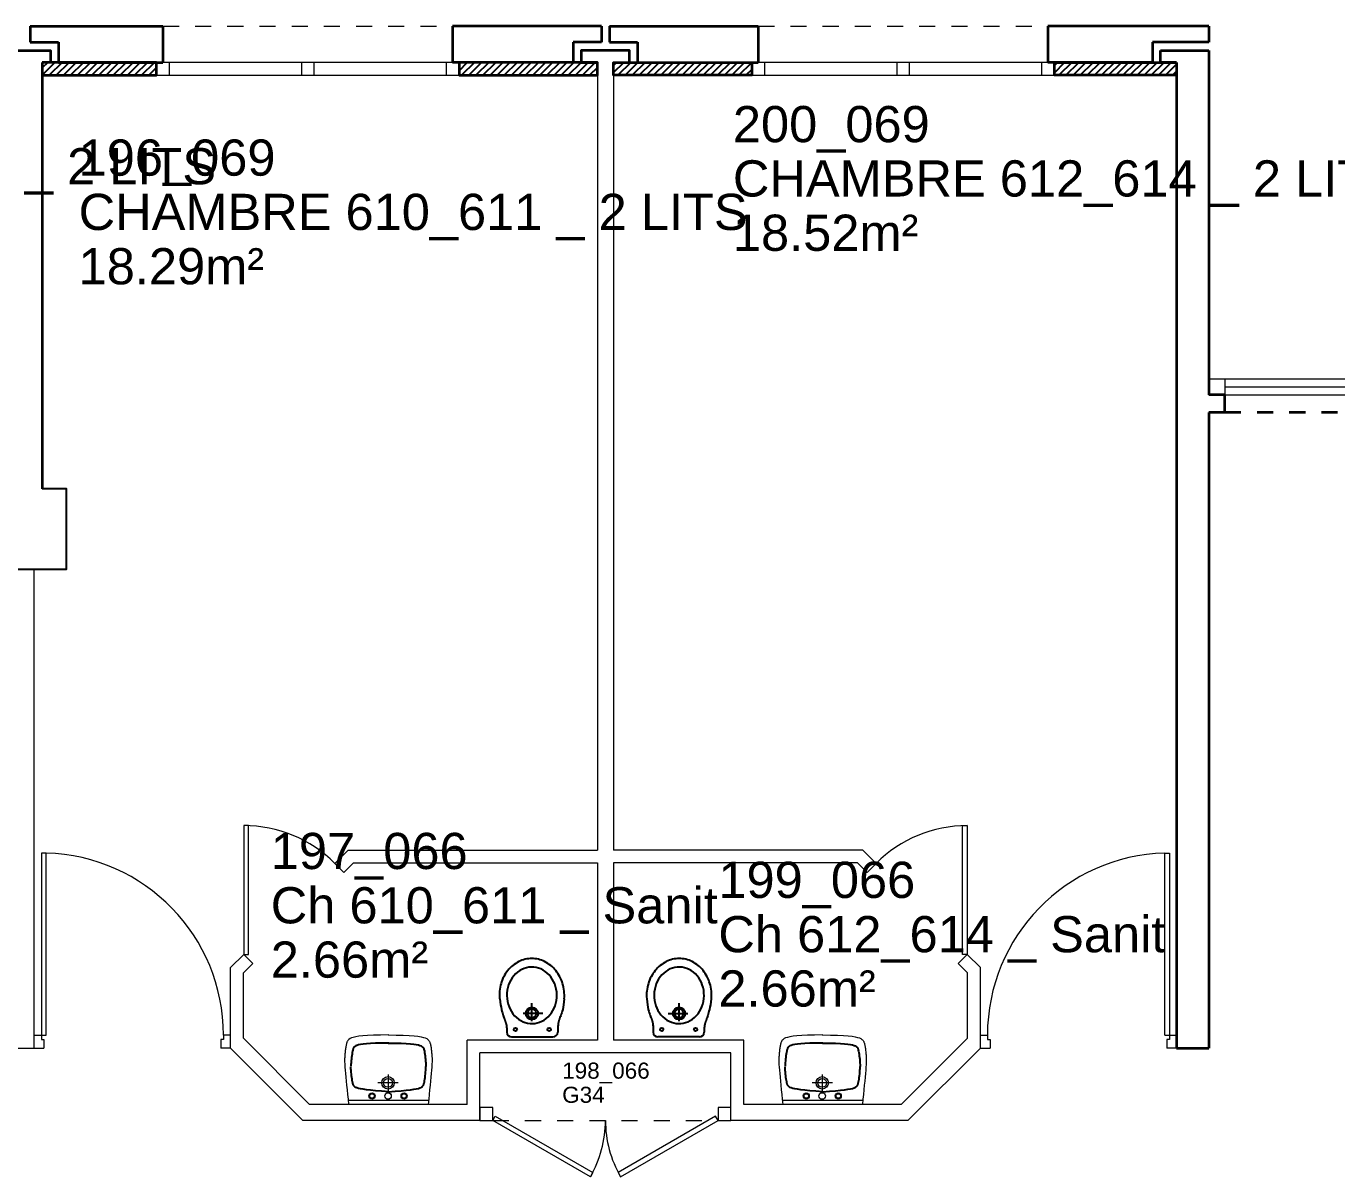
# Model space of a CAD drawing. Header units: metres. Extents: x -8 to 211, y -5 to 116.
# Drawn here: x 194.6 to 202.75, y 64.97 to 72.12 of the extents above; entities that cross this region are included whole.
import ezdxf

# ---------------------------------------------------------------- set-up
doc = ezdxf.new("R2010")
doc.units = ezdxf.units.M
doc.header["$LTSCALE"] = 0.6
doc.header["$MEASUREMENT"] = 0
doc.linetypes.add('CACHÉ', pattern=[0.25, 0.125, -0.125])
doc.linetypes.add('CONTINU', pattern=[0])
doc.layers.get('0').update_dxf_attribs({"linetype": 'CONTINUOUS'})
for name, color, linetype in [('002 poteaux', 7, 'CONTINUOUS'), ('004 isolation', 7, 'CONTINUOUS'), ('006 sanitaire', 5, 'CONTINUOUS'), ('A_Etiqu_Gaine', 8, 'CONTINUOUS'), ('A_Etiqu_Gaine_ancien', 8, 'CONTINUOUS'), ('A_Etiqu_Gaine_code', 8, 'CONTINUOUS'), ('A_Etiqu_Local', 8, 'CONTINUOUS')]:
    doc.layers.add(name, color=color, linetype=linetype)
for name, color, linetype, lineweight in [('A_CHASS', 4, 'CONTINU', 20), ('A_MURS_CLOI', 7, 'CONTINU', 20), ('A_MURS_STRU', 7, 'CONTINU', 35), ('A_PORT', 8, 'CONTINUOUS', 0), ('A_SANI', 5, 'CONTINU', 0)]:
    doc.layers.add(name, color=color, linetype=linetype, lineweight=lineweight)
doc.styles.add('Attribut', font='arial.ttf')

# ---------------------------------------------------------------- blocks, each defined once
blk = doc.blocks.new('BROCA4-G1129')
at = {"layer": '006 sanitaire', "linetype": 'Continuous'}
for p, q in [((52.861176, 20.540066), (52.739105, 20.540066)), ((52.792816, 20.491238), (52.792816, 20.603542)), ((52.636566, 20.426298), (52.636681, 20.423147)), ((52.666664, 20.394291), (52.923851, 20.394291)), ((52.953949, 20.426298), (52.953827, 20.423147))]:
    blk.add_line(p, q, dxfattribs=at)
blk.add_lwpolyline([(52.993918, 20.631093, 0.092603), (52.983743, 20.726021, 0.097518), (52.941366, 20.806263, 0.107322), (52.871952, 20.862014, 0.116228), (52.791777, 20.880907, 0.11669), (52.711693, 20.861959, 0.108258), (52.642867, 20.806264, 0.098236), (52.60126, 20.726138, 0.092772), (52.591907, 20.631094, 0.094013)], format="xyb", dxfattribs=at)
blk.add_lwpolyline([(52.789178, 20.828138, 0.110065), (52.731012, 20.813907, 0.102556), (52.680463, 20.774385, 0.093461), (52.64824, 20.717638, 0.087911), (52.637563, 20.649157, 0.087911), (52.651065, 20.581177, 0.093461), (52.685608, 20.525812, 0.102556), (52.737748, 20.488415, 0.110065), (52.796454, 20.476603, 0.110065), (52.854621, 20.490834, 0.102556), (52.905169, 20.530356, 0.093461), (52.937392, 20.587103, 0.087911), (52.94807, 20.655584, 0.087911), (52.934568, 20.723564, 0.093461), (52.900025, 20.778929, 0.102556), (52.847884, 20.816326, 0.110065)], format="xyb", close=True, dxfattribs=at)
for points in [[(52.592621, 20.630398), (52.595547, 20.611034), (52.598454, 20.593848), (52.601322, 20.578674), (52.604131, 20.565346), (52.606862, 20.553697), (52.609496, 20.543562), (52.612012, 20.534774), (52.614392, 20.527169), (52.616615, 20.520578), (52.618663, 20.514838), (52.618663, 20.514838), (52.619615, 20.512234), (52.620524, 20.509778), (52.621394, 20.507449), (52.62223, 20.505222), (52.623037, 20.503076), (52.623819, 20.500988), (52.624581, 20.498935), (52.625329, 20.496895), (52.626067, 20.494846), (52.626801, 20.492764), (52.626801, 20.492764), (52.627532, 20.490632), (52.628259, 20.488453), (52.628976, 20.486237), (52.629678, 20.48399), (52.630361, 20.481722), (52.631019, 20.479441), (52.631648, 20.477155), (52.632243, 20.474872), (52.632799, 20.472601), (52.633311, 20.47035), (52.633311, 20.47035), (52.634193, 20.465926), (52.634899, 20.461586), (52.63545, 20.4573), (52.635863, 20.453039), (52.636159, 20.448771), (52.636358, 20.444468), (52.636478, 20.440099), (52.63654, 20.435634), (52.636563, 20.431044), (52.636566, 20.426298)], [(52.993011, 20.630398), (52.991316, 20.611034), (52.989214, 20.593848), (52.986786, 20.578674), (52.984114, 20.565346), (52.981279, 20.553697), (52.978363, 20.543562), (52.975447, 20.534774), (52.972612, 20.527169), (52.96994, 20.520578), (52.967512, 20.514838), (52.967512, 20.514838), (52.966413, 20.512234), (52.96539, 20.509778), (52.96444, 20.507449), (52.963558, 20.505222), (52.96274, 20.503076), (52.96198, 20.500988), (52.961275, 20.498935), (52.96062, 20.496895), (52.960011, 20.494846), (52.959442, 20.492764), (52.959442, 20.492764), (52.958911, 20.490632), (52.958415, 20.488453), (52.957953, 20.486237), (52.957525, 20.48399), (52.957128, 20.481722), (52.956761, 20.479441), (52.956424, 20.477155), (52.956115, 20.474872), (52.955833, 20.472601), (52.955577, 20.47035), (52.955577, 20.47035), (52.955135, 20.465926), (52.954782, 20.461586), (52.954507, 20.4573), (52.954301, 20.453039), (52.954152, 20.448771), (52.954053, 20.444468), (52.953993, 20.440099), (52.953962, 20.435634), (52.953951, 20.431044), (52.953949, 20.426298)]]:
    blk.add_lwpolyline(points, dxfattribs=at)
for centre, radius in [((52.792816, 20.540066), 0.038283), ((52.792816, 20.540066), 0.027569), ((52.690277, 20.440386), 0.010462), ((52.900238, 20.440386), 0.010462)]:
    blk.add_circle(centre, radius, dxfattribs=at)
for centre, start, end in [((52.666664, 20.424292), 182.183521, 270.000001), ((52.923851, 20.424292), 270.000001, 357.816481)]:
    blk.add_arc(centre, 0.03, start, end, dxfattribs=at)
blk = doc.blocks.new('BROCA4-G1138')
at = {"layer": '006 sanitaire', "linetype": 'Continuous'}
for p, q in [((53.63916, 20.540066), (53.76123, 20.540066)), ((53.70752, 20.491238), (53.70752, 20.603542)), ((53.546387, 20.426298), (53.546509, 20.423147)), ((53.833672, 20.394291), (53.576485, 20.394291)), ((53.86377, 20.426298), (53.863655, 20.423147))]:
    blk.add_line(p, q, dxfattribs=at)
blk.add_lwpolyline([(53.908428, 20.631093, 0.092772), (53.899076, 20.726138, 0.098236), (53.857469, 20.806264, 0.108258), (53.788643, 20.861959, 0.11669), (53.708558, 20.880907, 0.116228), (53.628384, 20.862014, 0.107322), (53.558969, 20.806263, 0.097518), (53.516593, 20.726021, 0.092603), (53.506417, 20.631093, 0.094447)], format="xyb", dxfattribs=at)
blk.add_lwpolyline([(53.711157, 20.828138, 0.110065), (53.652452, 20.816326, 0.102556), (53.600311, 20.778929, 0.093461), (53.565768, 20.723564, 0.087911), (53.552266, 20.655584, 0.087911), (53.562944, 20.587103, 0.093461), (53.595166, 20.530356, 0.102556), (53.645715, 20.490834, 0.110065), (53.703882, 20.476603, 0.110065), (53.762587, 20.488415, 0.102556), (53.814728, 20.525812, 0.093461), (53.849271, 20.581177, 0.087911), (53.862773, 20.649157, 0.087911), (53.852095, 20.717638, 0.093461), (53.819873, 20.774385, 0.102556), (53.769324, 20.813907, 0.110065)], format="xyb", close=True, dxfattribs=at)
for points in [[(53.507324, 20.630398), (53.50902, 20.611034), (53.511122, 20.593848), (53.51355, 20.578674), (53.516222, 20.565346), (53.519057, 20.553697), (53.521973, 20.543562), (53.524889, 20.534774), (53.527724, 20.527169), (53.530396, 20.520578), (53.532823, 20.514838), (53.532823, 20.514838), (53.533923, 20.512234), (53.534945, 20.509778), (53.535895, 20.507449), (53.536777, 20.505222), (53.537596, 20.503076), (53.538356, 20.500988), (53.539061, 20.498935), (53.539716, 20.496895), (53.540325, 20.494846), (53.540894, 20.492764), (53.540894, 20.492764), (53.541425, 20.490632), (53.541921, 20.488453), (53.542382, 20.486237), (53.542811, 20.48399), (53.543208, 20.481722), (53.543574, 20.479441), (53.543911, 20.477155), (53.54422, 20.474872), (53.544503, 20.472601), (53.544759, 20.47035), (53.544759, 20.47035), (53.5452, 20.465926), (53.545553, 20.461586), (53.545828, 20.4573), (53.546035, 20.453039), (53.546183, 20.448771), (53.546283, 20.444468), (53.546343, 20.440099), (53.546374, 20.435634), (53.546385, 20.431044), (53.546387, 20.426298)], [(53.907715, 20.630398), (53.904788, 20.611034), (53.901882, 20.593848), (53.899014, 20.578674), (53.896204, 20.565346), (53.893473, 20.553697), (53.89084, 20.543562), (53.888324, 20.534774), (53.885944, 20.527169), (53.883721, 20.520578), (53.881673, 20.514838), (53.881673, 20.514838), (53.88072, 20.512234), (53.879811, 20.509778), (53.878941, 20.507449), (53.878105, 20.505222), (53.877299, 20.503076), (53.876517, 20.500988), (53.875754, 20.498935), (53.875007, 20.496895), (53.874268, 20.494846), (53.873535, 20.492764), (53.873535, 20.492764), (53.872804, 20.490632), (53.872077, 20.488453), (53.87136, 20.486237), (53.870658, 20.48399), (53.869975, 20.481722), (53.869316, 20.479441), (53.868687, 20.477155), (53.868092, 20.474872), (53.867537, 20.472601), (53.867025, 20.47035), (53.867025, 20.47035), (53.866143, 20.465926), (53.865436, 20.461586), (53.864886, 20.4573), (53.864473, 20.453039), (53.864176, 20.448771), (53.863978, 20.444468), (53.863857, 20.440099), (53.863796, 20.435634), (53.863773, 20.431044), (53.86377, 20.426298)]]:
    blk.add_lwpolyline(points, dxfattribs=at)
for centre, radius in [((53.70752, 20.540066), 0.038283), ((53.70752, 20.540066), 0.027569), ((53.600098, 20.440386), 0.010462), ((53.810059, 20.440386), 0.010462)]:
    blk.add_circle(centre, radius, dxfattribs=at)
for centre, start, end in [((53.576485, 20.424292), 182.183521, 270.000001), ((53.833672, 20.424292), 270.000001, 357.816481)]:
    blk.add_arc(centre, 0.03, start, end, dxfattribs=at)
blk = doc.blocks.new('A_Etiqu_Local')
at = {"style": 'Attribut', "flags": 1}
for tag, p in [('CODE_HOPITAL', (-0.4463, 1.9737)), ('CODE_SITE', (-0.4463, 1.7487)), ('CODE_BATIMENT', (-0.4463, 1.5237)), ('CODE_SECTEUR', (-0.4463, 1.2987)), ('CODE_ETAGE', (-0.4463, 1.0737)), ('NOM_NORMALISE', (-0.4463, -0.843)), ('SECTEUR_ACTIVITE', (-0.4463, -1.068)), ('SOUS_SECTEUR_ACTIVITE', (-0.4463, -1.293)), ('VOLUME', (-0.4463, -1.518)), ('SERVICE', (-0.4463, -1.743)), ('CODE_UG', (-0.4463, -1.968)), ('CODE_UA', (-0.4463, -2.193)), ('CODE_POLE', (-0.4463, -2.418)), ('OCCUPANT_EXTERNE', (-0.4463, -2.643)), ('DISPONIBILITE', (-0.4463, -2.868)), ('ACCES_HANDICAPES', (-0.4463, -3.093)), ('NATURE_SOL', (-0.4463, -3.318)), ('RISQUE_LABORATOIRE', (-0.4463, -3.543)), ('AMIANTE', (-0.4463, -3.768))]:
    blk.add_attdef(tag, p, '', height=0.15, dxfattribs=at)
at = {"layer": 'A_Etiqu_Local', "style": 'Attribut'}
for tag, p in [('CODE_PIECE', (-0.4483, 0.5327)), ('NOM_USAGE', (-0.4483, 0.1952)), ('SURFACE', (-0.4483, -0.1423))]:
    blk.add_attdef(tag, p, '', height=0.225, dxfattribs=at)
blk = doc.blocks.new('A_Etiqu_Gaine')
at = {"style": 'Attribut', "flags": 1}
for tag, p in [('CODE_HOPITAL', (-0.4323, 0.8651)), ('CODE_SITE', (-0.4323, 0.7151)), ('CODE_BATIMENT', (-0.4323, 0.5651)), ('CODE_SECTEUR', (-0.4323, 0.4151)), ('CODE_ETAGE', (-0.4323, 0.2651)), ('NOM_NORMALISE', (-0.4323, -0.3349)), ('SECTEUR_ACTIVITE', (-0.4323, -0.4849)), ('SOUS_SECTEUR_ACTIVITE', (-0.4323, -0.6349)), ('SURFACE', (-0.4323, -0.7849)), ('CODE_UG', (-0.4323, -0.9349)), ('CODE_POLE', (-0.4323, -1.0849)), ('AMIANTE', (-0.4323, -1.2349))]:
    blk.add_attdef(tag, p, '', height=0.1, dxfattribs=at)
at = {"layer": 'A_Etiqu_Gaine', "style": 'Attribut'}
blk.add_attdef('NOM_USAGE', (-0.4323, -0.1849), '', height=0.1, dxfattribs=at)
at = {"layer": 'A_Etiqu_Gaine_ancien', "style": 'Attribut'}
blk.add_attdef('CODE_PIECE_ANCIEN', (-0.4323, 0.1151), '', height=0.1, dxfattribs=at)
at = {"layer": 'A_Etiqu_Gaine_code', "style": 'Attribut'}
blk.add_attdef('CODE_PIECE', (-0.4323, -0.0349), '', height=0.1, dxfattribs=at)
blk = doc.blocks.new('BROCA2-G1127')
at = {"layer": '006 sanitaire', "linetype": 'Continuous'}
for points in [[(48.753517, 17.895912), (48.709555, 17.892946), (48.67232, 17.890017), (48.641202, 17.887107), (48.615589, 17.884195), (48.594871, 17.881265), (48.578435, 17.878295), (48.565672, 17.875267), (48.55597, 17.872162), (48.548718, 17.868961), (48.543304, 17.865645), (48.543304, 17.865645), (48.541104, 17.863934), (48.53918, 17.862162), (48.537502, 17.860303), (48.53604, 17.85833), (48.534764, 17.856216), (48.533642, 17.853934), (48.532644, 17.851457), (48.531741, 17.84876), (48.530901, 17.845814), (48.530094, 17.842593), (48.530094, 17.842593), (48.528502, 17.835279), (48.526946, 17.826909), (48.525451, 17.817635), (48.52404, 17.807608), (48.522739, 17.79698), (48.521572, 17.785902), (48.520565, 17.774527), (48.519741, 17.763005), (48.519127, 17.751488), (48.518745, 17.740128)], [(48.75016, 17.895912), (48.794119, 17.892946), (48.831351, 17.890017), (48.862467, 17.887107), (48.88808, 17.884195), (48.908798, 17.881265), (48.925234, 17.878295), (48.937998, 17.875267), (48.947701, 17.872162), (48.954954, 17.868961), (48.960367, 17.865645), (48.960367, 17.865645), (48.962567, 17.863934), (48.964491, 17.862162), (48.966168, 17.860303), (48.96763, 17.85833), (48.968906, 17.856216), (48.970027, 17.853934), (48.971024, 17.851457), (48.971927, 17.84876), (48.972766, 17.845814), (48.973572, 17.842593), (48.973572, 17.842593), (48.975163, 17.835281), (48.976717, 17.826927), (48.978212, 17.817694), (48.97962, 17.807748), (48.980918, 17.797253), (48.98208, 17.786374), (48.983082, 17.775275), (48.983897, 17.764122), (48.984502, 17.753078), (48.984871, 17.74231)]]:
    blk.add_lwpolyline(points, dxfattribs=at)
blk = doc.blocks.new('BROCA2-G1128')
at = {"layer": '006 sanitaire', "linetype": 'Continuous'}
for points in [[(48.753517, 17.59388), (48.709555, 17.594272), (48.67232, 17.59514), (48.641202, 17.596446), (48.615589, 17.598151), (48.594871, 17.600219), (48.578435, 17.60261), (48.565672, 17.605287), (48.55597, 17.608211), (48.548718, 17.611346), (48.543304, 17.614653), (48.543304, 17.614653), (48.541104, 17.616364), (48.53918, 17.618136), (48.537502, 17.619995), (48.53604, 17.621968), (48.534764, 17.624082), (48.533642, 17.626363), (48.532644, 17.628839), (48.531741, 17.631537), (48.530901, 17.634483), (48.530094, 17.637704), (48.530094, 17.637704), (48.528502, 17.645017), (48.526946, 17.653387), (48.525451, 17.662662), (48.52404, 17.672689), (48.522739, 17.683318), (48.521572, 17.694397), (48.520565, 17.705773), (48.519741, 17.717296), (48.519127, 17.728813), (48.518745, 17.740173)], [(48.75016, 17.59388), (48.794119, 17.594272), (48.831351, 17.59514), (48.862467, 17.596446), (48.88808, 17.598151), (48.908798, 17.600219), (48.925234, 17.60261), (48.937998, 17.605287), (48.947701, 17.608211), (48.954954, 17.611346), (48.960367, 17.614653), (48.960367, 17.614653), (48.962567, 17.616364), (48.964491, 17.618136), (48.966168, 17.619995), (48.96763, 17.621968), (48.968906, 17.624082), (48.970027, 17.626363), (48.971024, 17.628839), (48.971927, 17.631537), (48.972766, 17.634483), (48.973572, 17.637704), (48.973572, 17.637704), (48.975163, 17.645015), (48.976717, 17.65337), (48.978212, 17.662603), (48.97962, 17.67255), (48.980918, 17.683045), (48.98208, 17.693925), (48.983082, 17.705025), (48.983897, 17.716179), (48.984502, 17.727222), (48.984871, 17.737991)]]:
    blk.add_lwpolyline(points, dxfattribs=at)
blk = doc.blocks.new('BROCA2-G1126')
at = {"layer": '006 sanitaire'}
for name in ['BROCA2-G1127', 'BROCA2-G1128']:
    blk.add_blockref(name, (0, 0), dxfattribs=at)

msp = doc.modelspace()

# ---------------------------------------------------------------- linework, layer by layer
at = {"layer": '002 poteaux', "color": 8, "linetype": 'Continuous'}
msp.add_lwpolyline([(194.5, 69.2461), (194.3499, 69.2461), (194.3499, 68.7461), (194.8499, 68.7461), (194.8499, 69.2461), (194.7, 69.2461)], dxfattribs=at)
at = {"layer": '004 isolation', "color": 8, "linetype": 'Continuous'}
for p, q in [((194.734, 71.8957), (194.6999, 71.8617)), ((194.6999, 71.8175), (194.7782, 71.8957)), ((194.6999, 71.8957), (195.4098, 71.8957)), ((194.6999, 71.8157), (194.6999, 71.8957)), ((194.8224, 71.8957), (194.7424, 71.8157)), ((194.7866, 71.8157), (194.8666, 71.8957)), ((194.9108, 71.8958), (194.8308, 71.8157)), ((194.875, 71.8157), (194.955, 71.8957)), ((194.9992, 71.8957), (194.9192, 71.8157)), ((194.9634, 71.8157), (195.0434, 71.8957)), ((195.0876, 71.8958), (195.0076, 71.8157)), ((195.0517, 71.8157), (195.1317, 71.8957)), ((195.1759, 71.8957), (195.0959, 71.8158)), ((195.1401, 71.8157), (195.2201, 71.8957)), ((195.2643, 71.8958), (195.1843, 71.8157)), ((195.2285, 71.8157), (195.3085, 71.8958)), ((195.3527, 71.8957), (195.2727, 71.8158)), ((195.3169, 71.8157), (195.3969, 71.8957)), ((195.4098, 71.8644), (195.3611, 71.8157)), ((195.4098, 71.8957), (195.4098, 71.8157)), ((197.2973, 71.8958), (197.2898, 71.8882)), ((197.2898, 71.844), (197.3415, 71.8958)), ((197.2898, 71.8957), (198.1499, 71.8957)), ((197.2898, 71.8157), (197.2898, 71.8957)), ((197.3857, 71.8958), (197.3056, 71.8157)), ((197.3498, 71.8157), (197.4299, 71.8957)), ((197.4741, 71.8957), (197.394, 71.8157)), ((197.4382, 71.8157), (197.5183, 71.8957)), ((197.5624, 71.8957), (197.4824, 71.8157)), ((197.5266, 71.8157), (197.6066, 71.8958)), ((197.6508, 71.8958), (197.5708, 71.8157)), ((197.615, 71.8157), (197.695, 71.8958)), ((197.7392, 71.8958), (197.6592, 71.8157)), ((197.7034, 71.8157), (197.7834, 71.8958)), ((197.8276, 71.8957), (197.7476, 71.8157)), ((197.7918, 71.8157), (197.8718, 71.8958)), ((197.916, 71.8958), (197.836, 71.8157)), ((197.8802, 71.8157), (197.9602, 71.8958)), ((198.0044, 71.8958), (197.9244, 71.8157)), ((197.9686, 71.8157), (198.0486, 71.8958)), ((198.0928, 71.8958), (198.0128, 71.8157)), ((198.0569, 71.8157), (198.137, 71.8958)), ((198.1499, 71.8645), (198.1011, 71.8157)), ((198.1499, 71.8957), (198.1499, 71.8157)), ((198.2695, 71.8958), (198.2501, 71.8763)), ((198.2501, 71.8321), (198.3137, 71.8958)), ((199.1103, 71.8957), (198.2501, 71.8957)), ((198.2501, 71.8957), (198.2501, 71.8157)), ((198.3579, 71.8957), (198.2779, 71.8157)), ((198.3221, 71.8157), (198.4021, 71.8957)), ((198.4463, 71.8957), (198.3663, 71.8157)), ((198.4105, 71.8157), (198.4905, 71.8957)), ((198.5347, 71.8957), (198.4547, 71.8157)), ((198.4989, 71.8157), (198.5789, 71.8958)), ((198.6231, 71.8958), (198.5431, 71.8157)), ((198.5873, 71.8157), (198.6673, 71.8958)), ((198.7115, 71.8958), (198.6315, 71.8157)), ((198.6757, 71.8157), (198.7557, 71.8957)), ((198.7999, 71.8957), (198.7199, 71.8157)), ((198.764, 71.8157), (198.8441, 71.8958)), ((198.8883, 71.8958), (198.8082, 71.8157)), ((198.8525, 71.8157), (198.9325, 71.8958)), ((198.9766, 71.8958), (198.8966, 71.8157)), ((198.9408, 71.8157), (199.0208, 71.8958)), ((199.065, 71.8958), (198.985, 71.8157)), ((199.0292, 71.8157), (199.1092, 71.8958)), ((199.1103, 71.8526), (199.0734, 71.8157)), ((199.1103, 71.8157), (199.1103, 71.8957)), ((201.0096, 71.8957), (200.9899, 71.876)), ((200.9899, 71.8319), (201.0538, 71.8957)), ((200.9899, 71.8957), (200.9899, 71.8157)), ((201.7499, 71.8957), (200.9899, 71.8957)), ((201.098, 71.8957), (201.018, 71.8157)), ((201.0622, 71.8157), (201.1422, 71.8957)), ((201.1864, 71.8957), (201.1064, 71.8157)), ((201.1506, 71.8157), (201.2306, 71.8957)), ((201.2748, 71.8957), (201.1948, 71.8157)), ((201.239, 71.8157), (201.319, 71.8957)), ((201.3631, 71.8957), (201.2832, 71.8157)), ((201.3274, 71.8157), (201.4074, 71.8957)), ((201.4515, 71.8957), (201.3716, 71.8158)), ((201.4157, 71.8157), (201.4957, 71.8958)), ((201.5399, 71.8957), (201.4599, 71.8157)), ((201.5041, 71.8158), (201.5841, 71.8958)), ((201.6283, 71.8958), (201.5483, 71.8157)), ((201.5925, 71.8158), (201.6725, 71.8958)), ((201.7167, 71.8958), (201.6367, 71.8157)), ((201.6809, 71.8158), (201.7499, 71.8847)), ((201.7499, 71.8157), (201.7499, 71.8957)), ((195.4098, 71.8157), (194.6999, 71.8157)), ((195.4053, 71.8157), (195.4098, 71.8202)), ((198.1499, 71.8157), (197.2898, 71.8157)), ((198.1453, 71.8157), (198.1499, 71.8203)), ((198.2501, 71.8157), (199.1103, 71.8157)), ((200.9899, 71.8157), (201.7499, 71.8157)), ((201.7499, 71.8405), (201.7251, 71.8158))]:
    msp.add_line(p, q, dxfattribs=at)
at = {"layer": 'A_CHASS', "color": 8, "linetype": 'CACHÉ'}
for p, q in [((195.4498, 72.1208), (197.2501, 72.1208)), ((199.1499, 72.1208), (200.95, 72.1208))]:
    msp.add_line(p, q, dxfattribs=at)
at = {"layer": 'A_CHASS', "color": 8, "linetype": 'Continuous'}
for p, q in [((197.2898, 71.8957), (195.4098, 71.8957)), ((200.9899, 71.8957), (199.1099, 71.8957)), ((202.0499, 69.8794), (203.5499, 69.8794)), ((202.0499, 69.8294), (203.6499, 69.8294))]:
    msp.add_line(p, q, dxfattribs=at)
for points in [[(195.4098, 71.8957), (195.4098, 71.8157), (197.2898, 71.8157)], [(195.4898, 71.8157), (195.4898, 71.8957)], [(196.3098, 71.8957), (196.3098, 71.8157)], [(196.3898, 71.8157), (196.3898, 71.8957)], [(197.2098, 71.8957), (197.2098, 71.8157)], [(197.2898, 71.8157), (197.2898, 71.8957)], [(199.1099, 71.8957), (199.1099, 71.8157), (200.9899, 71.8157)], [(199.1899, 71.8157), (199.1899, 71.8957)], [(200.0099, 71.8957), (200.0099, 71.8157)], [(200.0899, 71.8157), (200.0899, 71.8957)], [(200.9099, 71.8957), (200.9099, 71.8157)], [(200.9899, 71.8157), (200.9899, 71.8957)], [(202.0499, 69.9294), (202.0499, 69.8294), (201.9499, 69.8294), (201.9499, 69.9294), (203.6499, 69.9294)]]:
    msp.add_lwpolyline(points, dxfattribs=at)
at = {"layer": 'A_MURS_CLOI', "color": 8, "linetype": 'Continuous'}
for p, q in [((198.1499, 71.8957), (198.1499, 67.0009)), ((198.2499, 71.8957), (198.2499, 67.0009)), ((194.6499, 65.7709), (194.6499, 68.7461)), ((196.5178, 66.9187), (196.5999, 67.0009)), ((196.5999, 67.0009), (198.15, 67.0009)), ((199.8001, 67.0009), (198.2499, 67.0009)), ((199.8823, 66.9187), (199.8001, 67.0009)), ((196.5178, 66.9187), (196.5744, 66.8621)), ((196.5744, 66.8621), (196.6331, 66.9209)), ((196.6331, 66.9209), (198.15, 66.9209)), ((198.1499, 66.9209), (198.1499, 65.8204)), ((198.2499, 66.9209), (198.2499, 65.8204)), ((199.767, 66.9209), (198.2499, 66.9209)), ((199.8257, 66.8621), (199.767, 66.9209)), ((199.8823, 66.9187), (199.8257, 66.8621)), ((195.8699, 66.2709), (195.9521, 66.353)), ((195.9521, 66.353), (196.0087, 66.2965)), ((200.448, 66.353), (200.3914, 66.2965)), ((200.5301, 66.2709), (200.448, 66.353)), ((195.8699, 65.7709), (195.8699, 66.2709)), ((195.9499, 66.2377), (196.0087, 66.2965)), ((195.9499, 65.8323), (195.9499, 66.2377)), ((200.4501, 66.2377), (200.3914, 66.2965)), ((200.4501, 65.8323), (200.4501, 66.2377)), ((200.5301, 65.7709), (200.5301, 66.2709)), ((195.9499, 65.8323), (196.3613, 65.4209)), ((198.1499, 65.8204), (197.3399, 65.8204)), ((197.3399, 65.4209), (197.3399, 65.8204)), ((199.0599, 65.8204), (198.2499, 65.8204)), ((199.0599, 65.4209), (199.0599, 65.8204)), ((200.4501, 65.8323), (200.0387, 65.4209)), ((194.5499, 65.7709), (194.6499, 65.7709)), ((195.8699, 65.7709), (196.3199, 65.3209)), ((198.9799, 65.7404), (197.4199, 65.7404)), ((197.4199, 65.3209), (197.4199, 65.7404)), ((198.9799, 65.3209), (198.9799, 65.7404)), ((200.5301, 65.7709), (200.0801, 65.3209)), ((197.3399, 65.4209), (196.3613, 65.4209)), ((200.0387, 65.4209), (199.0599, 65.4209)), ((197.4199, 65.3209), (196.3199, 65.3209)), ((200.0801, 65.3209), (198.9799, 65.3209))]:
    msp.add_line(p, q, dxfattribs=at)
at = {"layer": 'A_MURS_STRU', "color": 8, "linetype": 'Continuous'}
for p, q in [((194.6249, 72.1208), (195.4498, 72.1208)), ((194.6249, 72.1208), (194.6249, 72.0208)), ((195.4498, 72.1208), (195.4498, 71.8957)), ((197.2501, 72.1208), (197.2501, 71.8957)), ((198.175, 72.1208), (197.2501, 72.1208)), ((198.175, 72.1208), (198.175, 72.0208)), ((198.225, 72.1208), (199.1499, 72.1208)), ((198.225, 72.1208), (198.225, 72.0208)), ((199.1499, 72.1208), (199.1499, 71.8957)), ((201.9499, 72.1208), (200.95, 72.1208)), ((200.95, 72.1208), (200.95, 71.8957)), ((201.9499, 72.1208), (201.9499, 72.0208)), ((201.6499, 71.8957), (201.6499, 71.9708)), ((201.6499, 71.9708), (201.9499, 71.9708)), ((201.9499, 71.9708), (201.9499, 69.8294)), ((194.7001, 69.2461), (194.7001, 71.8957)), ((201.7499, 71.8957), (201.6499, 71.8957)), ((201.7499, 71.8957), (201.7499, 65.7709)), ((202.0499, 69.8294), (201.9499, 69.8294)), ((202.0499, 69.7208), (202.0499, 69.8294)), ((201.9499, 69.7208), (201.9499, 65.7709)), ((202.0499, 69.7208), (201.9499, 69.7208)), ((201.7499, 65.7709), (201.9499, 65.7709))]:
    msp.add_line(p, q, dxfattribs=at)
at = {"layer": 'A_MURS_STRU', "color": 8}
for p, q in [((194.6249, 72.0208), (194.7999, 72.0208)), ((194.7999, 72.0208), (194.7999, 71.8957)), ((198, 72.0208), (198, 71.8957)), ((198.175, 72.0208), (198, 72.0208)), ((198.225, 72.0208), (198.4, 72.0208)), ((198.4, 72.0208), (198.4, 71.8957)), ((201.9499, 72.0208), (201.5999, 72.0208)), ((201.5999, 72.0208), (201.5999, 71.8957)), ((194.7999, 71.8957), (195.4498, 71.8957)), ((198, 71.8957), (197.2501, 71.8957)), ((198.4, 71.8957), (199.1499, 71.8957)), ((201.5999, 71.8957), (200.95, 71.8957))]:
    msp.add_line(p, q, dxfattribs=at)
at = {"layer": 'A_MURS_STRU', "color": 8, "linetype": 'CACHÉ'}
msp.add_line((203.5499, 69.7208), (202.0499, 69.7208), dxfattribs=at)
at = {"layer": 'A_MURS_STRU', "color": 8, "linetype": 'Continuous'}
for points in [[(194.4499, 71.8957), (194.4499, 71.9707), (194.7499, 71.9707), (194.7499, 71.8957)], [(198.2499, 71.8957), (198.35, 71.8957), (198.35, 71.9707), (198.05, 71.9707), (198.05, 71.8957), (198.1499, 71.8957)], [(194.6999, 71.8157), (195.4098, 71.8157), (195.4098, 71.8957), (194.6999, 71.8957)], [(201.7499, 71.8157), (200.9899, 71.8157), (200.9899, 71.8957), (201.7499, 71.8957)]]:
    msp.add_lwpolyline(points, dxfattribs=at)
for points in [[(197.2898, 71.8957), (197.2898, 71.8157), (198.1499, 71.8157), (198.1499, 71.8957)], [(199.1103, 71.8957), (199.1103, 71.8157), (198.2501, 71.8157), (198.2501, 71.8957)]]:
    msp.add_lwpolyline(points, close=True, dxfattribs=at)
at = {"layer": 'A_PORT', "color": 8, "linetype": 'Continuous'}
for p, q in [((195.9821, 67.153), (195.9521, 67.153)), ((195.9521, 67.153), (195.9521, 66.353)), ((195.9821, 66.353), (195.9821, 67.153)), ((200.418, 66.353), (200.418, 67.153)), ((200.418, 67.153), (200.448, 67.153)), ((200.448, 67.153), (200.448, 66.353)), ((194.6941, 66.9825), (194.6941, 65.8231)), ((194.7241, 66.9825), (194.6941, 66.9825)), ((194.7241, 65.8509), (194.7241, 66.9825)), ((201.676, 65.8509), (201.676, 66.9825)), ((201.676, 66.9825), (201.706, 66.9825)), ((201.706, 66.9825), (201.706, 65.8231)), ((195.9521, 66.353), (195.9821, 66.353)), ((200.448, 66.353), (200.418, 66.353)), ((194.6502, 65.7709), (194.6502, 65.8509)), ((194.6502, 65.8509), (194.7241, 65.8509)), ((194.6941, 65.8231), (194.7101, 65.8231)), ((194.7101, 65.8231), (194.7101, 65.7709)), ((195.8101, 65.8231), (195.8101, 65.7709)), ((195.8261, 65.8231), (195.8101, 65.8231)), ((195.8261, 65.8509), (195.8261, 65.8231)), ((195.8699, 65.8509), (195.8261, 65.8509)), ((195.8699, 65.7709), (195.8699, 65.8509)), ((200.5301, 65.7709), (200.5301, 65.8509)), ((200.5301, 65.8509), (200.574, 65.8509)), ((200.574, 65.8509), (200.574, 65.8231)), ((200.574, 65.8231), (200.59, 65.8231)), ((200.59, 65.8231), (200.59, 65.7709)), ((201.676, 65.8509), (201.7499, 65.8509)), ((201.69, 65.8231), (201.69, 65.7709)), ((201.706, 65.8231), (201.69, 65.8231)), ((201.7499, 65.7709), (201.7499, 65.8509)), ((194.6502, 65.7709), (194.7101, 65.7709)), ((195.8699, 65.7709), (195.8101, 65.7709)), ((200.5301, 65.7709), (200.59, 65.7709)), ((201.7499, 65.7709), (201.69, 65.7709)), ((197.4999, 65.4009), (197.4199, 65.4009)), ((197.4199, 65.4009), (197.4199, 65.3209)), ((197.4999, 65.3209), (197.4999, 65.4009)), ((198.9799, 65.4009), (198.8999, 65.4009)), ((198.8999, 65.4009), (198.8999, 65.3209)), ((198.9799, 65.3209), (198.9799, 65.4009)), ((197.4199, 65.3209), (197.4999, 65.3209)), ((198.8999, 65.3209), (198.9799, 65.3209))]:
    msp.add_line(p, q, dxfattribs=at)
at = {"layer": 'A_PORT', "color": 8, "linetype": 'CACHÉ'}
msp.add_line((197.4999, 65.3209), (198.8999, 65.3209), dxfattribs=at)
at = {"layer": 'A_PORT', "color": 8, "linetype": 'Continuous'}
for points in [[(197.5149, 65.3469), (198.1212, 64.9969), (198.1062, 64.9709), (197.4999, 65.3209)], [(198.8849, 65.3469), (198.2787, 64.9969), (198.2937, 64.9709), (198.8999, 65.3209)]]:
    msp.add_lwpolyline(points, close=True, dxfattribs=at)
for centre, radius, start, end in [((195.9521, 66.353), 0.8, 44.99999, 90), ((200.448, 66.353), 0.8, 90, 135.00001), ((194.6941, 65.8509), 1.132, 0, 88.48138), ((201.706, 65.8509), 1.132, 91.51862, 180), ((197.4999, 65.3209), 0.7, 329.99999, 359.99998), ((198.8999, 65.3209), 0.7, 179.99999, 209.99999)]:
    msp.add_arc(centre, radius, start, end, dxfattribs=at)
at = {"layer": 'A_SANI', "color": 8}
for p, q in [((196.8487, 65.6055), (196.8487, 65.5034)), ((199.5473, 65.6055), (199.5473, 65.5034)), ((196.9119, 65.5544), (196.7854, 65.5544)), ((199.6106, 65.5544), (199.4841, 65.5544)), ((197.0983, 65.4458), (196.603, 65.4458)), ((197.0983, 65.4209), (196.603, 65.4209)), ((199.797, 65.4458), (199.3017, 65.4458)), ((199.797, 65.4209), (199.3017, 65.4209))]:
    msp.add_line(p, q, dxfattribs=at)
for points in [[(196.8526, 65.8526), (196.8012, 65.8518), (196.7576, 65.8506), (196.7212, 65.8488), (196.6912, 65.8466), (196.6669, 65.8439), (196.6476, 65.8408), (196.6325, 65.8373), (196.621, 65.8335), (196.6123, 65.8293), (196.6057, 65.8248), (196.6057, 65.8248), (196.6029, 65.8224), (196.6005, 65.8199), (196.5984, 65.8172), (196.5965, 65.8144), (196.5948, 65.8113), (196.5933, 65.8079), (196.592, 65.8043), (196.5907, 65.8002), (196.5896, 65.7958), (196.5885, 65.7909), (196.5885, 65.7909), (196.5875, 65.7856), (196.5865, 65.7799), (196.5856, 65.7739), (196.5846, 65.7676), (196.5838, 65.7611), (196.583, 65.7546), (196.5822, 65.748), (196.5815, 65.7415), (196.5809, 65.7351), (196.5804, 65.7289), (196.5804, 65.7289), (196.5799, 65.723), (196.5795, 65.7173), (196.5792, 65.7117), (196.579, 65.7061), (196.5789, 65.7004), (196.5789, 65.6946), (196.5789, 65.6886), (196.5791, 65.6822), (196.5794, 65.6754), (196.5797, 65.6681), (196.5797, 65.6681), (196.5808, 65.6517), (196.5823, 65.6332), (196.5841, 65.6125), (196.5862, 65.5898), (196.5885, 65.5654), (196.5911, 65.5393), (196.5939, 65.5116), (196.5969, 65.4826), (196.5999, 65.4523), (196.603, 65.4209)], [(196.8487, 65.8526), (196.9001, 65.8518), (196.9436, 65.8506), (196.9801, 65.8488), (197.0101, 65.8466), (197.0344, 65.8439), (197.0537, 65.8408), (197.0687, 65.8373), (197.0803, 65.8335), (197.089, 65.8293), (197.0956, 65.8248), (197.0956, 65.8248), (197.0983, 65.8224), (197.1008, 65.8199), (197.1029, 65.8172), (197.1048, 65.8144), (197.1065, 65.8113), (197.108, 65.8079), (197.1093, 65.8043), (197.1105, 65.8002), (197.1117, 65.7958), (197.1127, 65.7909), (197.1127, 65.7909), (197.1138, 65.7856), (197.1147, 65.7799), (197.1157, 65.7739), (197.1166, 65.7676), (197.1175, 65.7611), (197.1183, 65.7546), (197.1191, 65.748), (197.1198, 65.7415), (197.1204, 65.7351), (197.1209, 65.7289), (197.1209, 65.7289), (197.1214, 65.723), (197.1218, 65.7173), (197.1221, 65.7117), (197.1223, 65.7061), (197.1224, 65.7004), (197.1224, 65.6946), (197.1223, 65.6886), (197.1222, 65.6822), (197.1219, 65.6754), (197.1215, 65.6681), (197.1215, 65.6681), (197.1205, 65.6517), (197.119, 65.6332), (197.1172, 65.6125), (197.1151, 65.5898), (197.1127, 65.5654), (197.1101, 65.5393), (197.1073, 65.5116), (197.1044, 65.4826), (197.1014, 65.4523), (197.0983, 65.4209)], [(199.5513, 65.8526), (199.4999, 65.8518), (199.4563, 65.8506), (199.4199, 65.8488), (199.3899, 65.8466), (199.3656, 65.8439), (199.3463, 65.8408), (199.3312, 65.8373), (199.3197, 65.8335), (199.311, 65.8293), (199.3044, 65.8248), (199.3044, 65.8248), (199.3016, 65.8224), (199.2992, 65.8199), (199.2971, 65.8172), (199.2952, 65.8144), (199.2935, 65.8113), (199.292, 65.8079), (199.2906, 65.8043), (199.2894, 65.8002), (199.2883, 65.7958), (199.2872, 65.7909), (199.2872, 65.7909), (199.2862, 65.7856), (199.2852, 65.7799), (199.2842, 65.7739), (199.2833, 65.7676), (199.2825, 65.7611), (199.2816, 65.7546), (199.2809, 65.748), (199.2802, 65.7415), (199.2796, 65.7351), (199.279, 65.7289), (199.279, 65.7289), (199.2786, 65.723), (199.2782, 65.7173), (199.2779, 65.7117), (199.2777, 65.7061), (199.2776, 65.7004), (199.2775, 65.6946), (199.2776, 65.6886), (199.2778, 65.6822), (199.278, 65.6754), (199.2784, 65.6681), (199.2784, 65.6681), (199.2795, 65.6517), (199.2809, 65.6332), (199.2827, 65.6125), (199.2849, 65.5898), (199.2872, 65.5654), (199.2898, 65.5393), (199.2926, 65.5116), (199.2955, 65.4826), (199.2986, 65.4523), (199.3017, 65.4209)], [(199.5473, 65.8526), (199.5988, 65.8518), (199.6423, 65.8506), (199.6787, 65.8488), (199.7087, 65.8466), (199.733, 65.8439), (199.7524, 65.8408), (199.7674, 65.8373), (199.7789, 65.8335), (199.7877, 65.8293), (199.7943, 65.8248), (199.7943, 65.8248), (199.797, 65.8224), (199.7994, 65.8199), (199.8016, 65.8172), (199.8035, 65.8144), (199.8052, 65.8113), (199.8067, 65.8079), (199.808, 65.8043), (199.8092, 65.8002), (199.8103, 65.7958), (199.8114, 65.7909), (199.8114, 65.7909), (199.8124, 65.7856), (199.8134, 65.7799), (199.8144, 65.7739), (199.8153, 65.7676), (199.8162, 65.7611), (199.817, 65.7546), (199.8177, 65.748), (199.8184, 65.7415), (199.8191, 65.7351), (199.8196, 65.7289), (199.8196, 65.7289), (199.8201, 65.723), (199.8204, 65.7173), (199.8207, 65.7117), (199.821, 65.7061), (199.8211, 65.7004), (199.8211, 65.6946), (199.821, 65.6886), (199.8209, 65.6822), (199.8206, 65.6754), (199.8202, 65.6681), (199.8202, 65.6681), (199.8191, 65.6517), (199.8177, 65.6332), (199.8159, 65.6125), (199.8138, 65.5898), (199.8114, 65.5654), (199.8088, 65.5393), (199.806, 65.5116), (199.8031, 65.4826), (199.8001, 65.4523), (199.797, 65.4209)]]:
    msp.add_lwpolyline(points, dxfattribs=at)
for centre, radius in [((196.8487, 65.5544), 0.0387), ((196.8487, 65.5544), 0.0274), ((199.5473, 65.5544), 0.0387), ((199.5473, 65.5544), 0.0274), ((196.7492, 65.4729), 0.0189), ((196.8487, 65.4729), 0.0204), ((196.9482, 65.4729), 0.0189), ((199.4479, 65.4729), 0.0189), ((199.5473, 65.4729), 0.0204), ((199.6468, 65.4729), 0.0189), ((196.7492, 65.4729), 0.0144), ((196.9482, 65.4729), 0.0144), ((199.4479, 65.4729), 0.0144), ((199.6468, 65.4729), 0.0144)]:
    msp.add_circle(centre, radius, dxfattribs=at)

# ---------------------------------------------------------------- block references
at = {"layer": 'A_Etiqu_Gaine', "color": 8}
msp.add_blockref('A_Etiqu_Gaine', (198.3634, 65.6154), dxfattribs=at).add_auto_attribs({'CODE_PIECE': '198_066', 'NOM_USAGE': 'G34'})
at = {"layer": 'A_Etiqu_Local', "color": 8}
ref = msp.add_blockref('A_Etiqu_Local', (192.0703, 70.9432), dxfattribs=at)
ref.add_attrib('CODE_PIECE', '193_069', (191.622, 71.4759), dxfattribs={"height": 0.225, "style": 'Attribut'})
ref.add_attrib('NOM_USAGE', 'CHAMBRE 608_609 _ 2 LITS', (191.622, 71.1384), dxfattribs={"height": 0.225, "style": 'Attribut'})
ref.add_attrib('SURFACE', '18.29m²', (191.622, 70.8009), dxfattribs={"height": 0.225, "style": 'Attribut'})
ref = msp.add_blockref('A_Etiqu_Local', (199.4402, 70.8672), dxfattribs=at)
ref.add_attrib('CODE_PIECE', '200_069', (198.9919, 71.3999), dxfattribs={"height": 0.225, "style": 'Attribut'})
ref.add_attrib('NOM_USAGE', 'CHAMBRE 612_614 _ 2 LITS', (198.9919, 71.0624), dxfattribs={"height": 0.225, "style": 'Attribut'})
ref.add_attrib('SURFACE', '18.52m²', (198.9919, 70.7249), dxfattribs={"height": 0.225, "style": 'Attribut'})
ref = msp.add_blockref('A_Etiqu_Local', (195.3739, 70.6592), dxfattribs=at)
ref.add_attrib('CODE_PIECE', '196_069', (194.9256, 71.1919), dxfattribs={"height": 0.225, "style": 'Attribut'})
ref.add_attrib('NOM_USAGE', 'CHAMBRE 610_611 _ 2 LITS', (194.9256, 70.8544), dxfattribs={"height": 0.225, "style": 'Attribut'})
ref.add_attrib('SURFACE', '18.29m²', (194.9256, 70.5169), dxfattribs={"height": 0.225, "style": 'Attribut'})
ref = msp.add_blockref('A_Etiqu_Local', (196.568, 66.3504), dxfattribs=at)
ref.add_attrib('CODE_PIECE', '197_066', (196.1197, 66.8831), dxfattribs={"height": 0.225, "style": 'Attribut'})
ref.add_attrib('NOM_USAGE', 'Ch 610_611 _ Sanit', (196.1197, 66.5456), dxfattribs={"height": 0.225, "style": 'Attribut'})
ref.add_attrib('SURFACE', '2.66m²', (196.1197, 66.2081), dxfattribs={"height": 0.225, "style": 'Attribut'})
ref = msp.add_blockref('A_Etiqu_Local', (199.35, 66.1709), dxfattribs=at)
ref.add_attrib('CODE_PIECE', '199_066', (198.9017, 66.7036), dxfattribs={"height": 0.225, "style": 'Attribut'})
ref.add_attrib('NOM_USAGE', 'Ch 612_614 _ Sanit', (198.9017, 66.3661), dxfattribs={"height": 0.225, "style": 'Attribut'})
ref.add_attrib('SURFACE', '2.66m²', (198.9017, 66.0286), dxfattribs={"height": 0.225, "style": 'Attribut'})
at = {"layer": 'A_SANI', "color": 8}
for name in ['BROCA4-G1129', 'BROCA4-G1138']:
    msp.add_blockref(name, (144.9499, 45.4461), dxfattribs=at)
at = {"layer": 'A_SANI', "color": 8, "rotation": 180.0062239910425}
for p in [(245.601, 83.4009), (248.2997, 83.4009)]:
    msp.add_blockref('BROCA2-G1126', p, dxfattribs=at)

doc.saveas('drawing.dxf')
